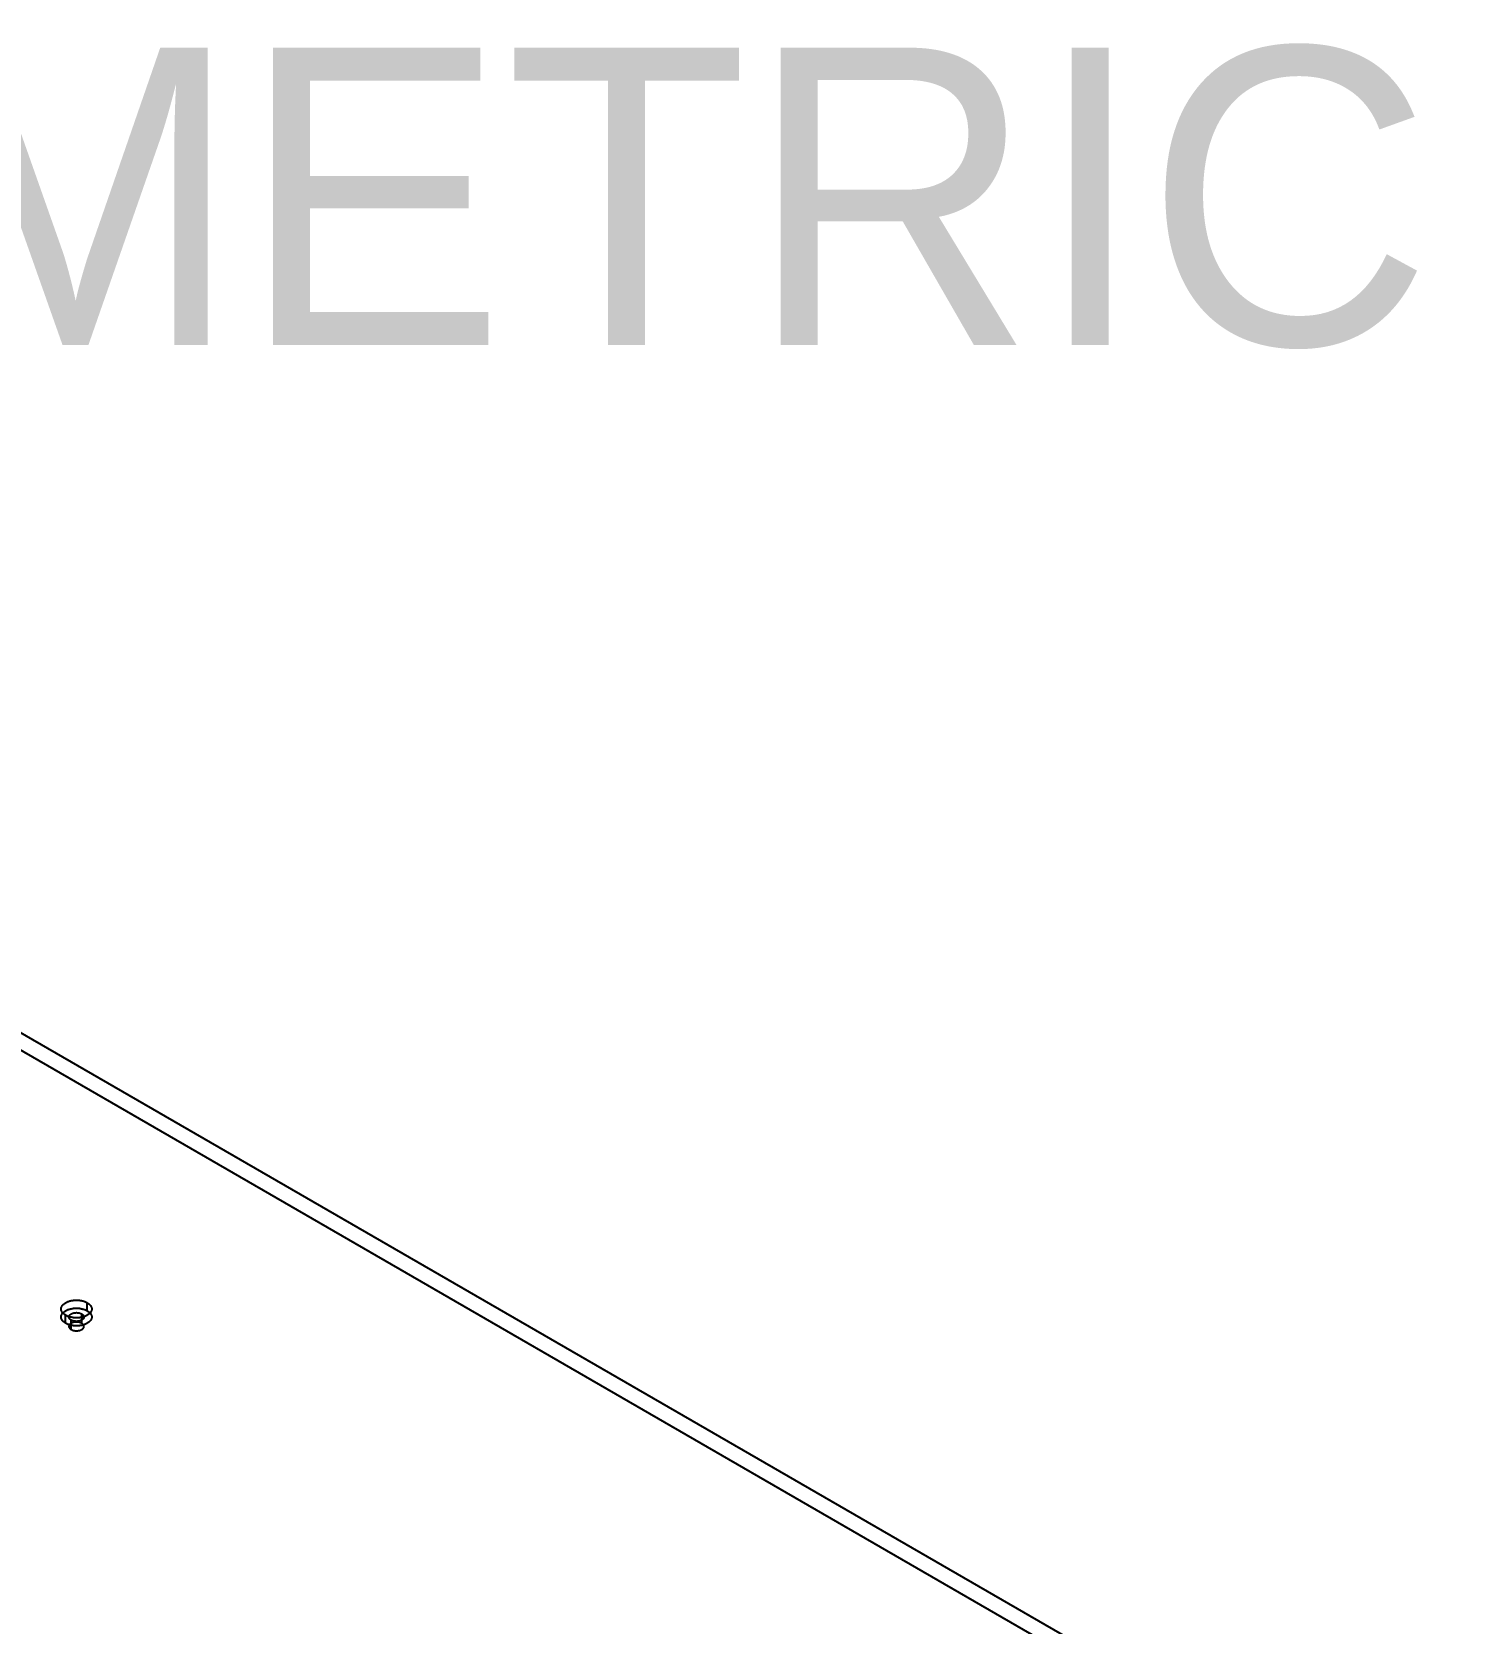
# Model space of a CAD drawing. Header units: inches. Extents: x 3 to 201, y 3 to 129.
# Drawn here: x 61.31 to 68.53, y 21.38 to 29.41 of the extents above; entities that cross this region are included whole.
import ezdxf

# ---------------------------------------------------------------- set-up
doc = ezdxf.new("R2010")
doc.units = ezdxf.units.IN
doc.header["$MEASUREMENT"] = 0

msp = doc.modelspace()

# ---------------------------------------------------------------- linework, layer by layer
at = {"layer": 'OUTLINE'}
for p, q in [((58.1268, 26.1667), (76.386, 15.6244)), ((58.1268, 26.0787), (76.386, 15.5364)), ((61.4575, 22.9678), (61.4576, 22.9699)), ((61.4576, 22.9699), (61.4579, 22.9721)), ((61.4579, 22.9721), (61.4584, 22.9743)), ((61.4584, 22.9743), (61.459, 22.9765)), ((61.459, 22.9765), (61.4598, 22.9786)), ((61.4598, 22.9786), (61.4609, 22.9807)), ((61.4609, 22.9807), (61.462, 22.9828)), ((61.462, 22.9828), (61.4634, 22.9849)), ((61.4634, 22.9849), (61.465, 22.9869)), ((61.465, 22.9869), (61.4667, 22.9888)), ((61.4667, 22.9888), (61.4685, 22.9907)), ((61.4685, 22.9907), (61.4706, 22.9926)), ((61.4706, 22.9926), (61.4728, 22.9944)), ((61.4728, 22.9944), (61.4751, 22.9961)), ((61.4751, 22.9961), (61.4776, 22.9978)), ((61.4776, 22.9978), (61.4802, 22.9994)), ((61.4802, 22.9994), (61.4829, 23.0009)), ((61.4829, 23.0009), (61.4858, 23.0023)), ((61.4858, 23.0023), (61.4888, 23.0037)), ((61.4888, 23.0037), (61.4919, 23.0049)), ((61.4919, 23.0049), (61.4951, 23.0061)), ((61.4951, 23.0061), (61.4984, 23.0072)), ((61.4984, 23.0072), (61.5018, 23.0082)), ((61.5018, 23.0082), (61.5053, 23.009)), ((61.5018, 22.9677), (61.5053, 22.9686)), ((61.5053, 23.009), (61.5089, 23.0098)), ((61.5053, 22.9686), (61.5089, 22.9694)), ((61.5089, 23.0098), (61.5125, 23.0105)), ((61.5089, 22.9694), (61.5125, 22.9701)), ((61.5125, 23.0105), (61.5161, 23.0111)), ((61.5125, 22.9701), (61.5161, 22.9707)), ((61.5161, 23.0111), (61.5198, 23.0116)), ((61.5161, 22.9707), (61.5198, 22.9711)), ((61.5198, 23.0116), (61.5236, 23.012)), ((61.5198, 22.9711), (61.5236, 22.9715)), ((61.5236, 23.012), (61.5274, 23.0122)), ((61.5236, 22.9715), (61.5274, 22.9718)), ((61.5274, 23.0122), (61.5311, 23.0124)), ((61.5274, 22.9718), (61.5311, 22.9719)), ((61.5311, 23.0124), (61.5349, 23.0124)), ((61.5311, 22.9719), (61.5349, 22.972)), ((61.5349, 23.0124), (61.5387, 23.0124)), ((61.5349, 22.972), (61.5387, 22.9719)), ((61.5387, 23.0124), (61.5425, 23.0122)), ((61.5387, 22.9719), (61.5425, 22.9718)), ((61.5425, 23.0122), (61.5463, 23.012)), ((61.5425, 22.9718), (61.5463, 22.9715)), ((61.5463, 23.012), (61.55, 23.0116)), ((61.5463, 22.9715), (61.55, 22.9711)), ((61.55, 23.0116), (61.5537, 23.0111)), ((61.55, 22.9711), (61.5537, 22.9707)), ((61.5537, 23.0111), (61.5574, 23.0105)), ((61.5537, 22.9707), (61.5574, 22.9701)), ((61.5574, 23.0105), (61.561, 23.0098)), ((61.5574, 22.9701), (61.561, 22.9694)), ((61.561, 23.0098), (61.5646, 23.009)), ((61.561, 22.9694), (61.5646, 22.9686)), ((61.5646, 23.009), (61.568, 23.0082)), ((61.5646, 22.9686), (61.568, 22.9677)), ((61.568, 23.0082), (61.5714, 23.0072)), ((61.5714, 23.0072), (61.5747, 23.0061)), ((61.5747, 23.0061), (61.5779, 23.0049)), ((61.5779, 23.0049), (61.5811, 23.0037)), ((61.5811, 23.0037), (61.5841, 23.0023)), ((61.5841, 23.0023), (61.5869, 23.0009)), ((61.5869, 23.0009), (61.5897, 22.9994)), ((61.5897, 22.9994), (61.5923, 22.9978)), ((61.5897, 22.9589), (61.5897, 22.9994)), ((61.5923, 22.9978), (61.5948, 22.9961)), ((61.5948, 22.9961), (61.5971, 22.9944)), ((61.5971, 22.9944), (61.5993, 22.9926)), ((61.5993, 22.9926), (61.6013, 22.9907)), ((61.6013, 22.9907), (61.6032, 22.9888)), ((61.6032, 22.9888), (61.6049, 22.9869)), ((61.6049, 22.9869), (61.6065, 22.9849)), ((61.6065, 22.9849), (61.6078, 22.9828)), ((61.6078, 22.9828), (61.609, 22.9807)), ((61.609, 22.9807), (61.61, 22.9786)), ((61.61, 22.9786), (61.6109, 22.9765)), ((61.6109, 22.9765), (61.6115, 22.9743)), ((61.6115, 22.9743), (61.612, 22.9721)), ((61.612, 22.9721), (61.6123, 22.9699)), ((61.6123, 22.9699), (61.6124, 22.9678)), ((61.4576, 22.9656), (61.4575, 22.9678)), ((61.4575, 22.9273), (61.4576, 22.9295)), ((61.4576, 22.9251), (61.4575, 22.9273)), ((61.4579, 22.9634), (61.4576, 22.9656)), ((61.4576, 22.9295), (61.4579, 22.9317)), ((61.4579, 22.9229), (61.4576, 22.9251)), ((61.4584, 22.9612), (61.4579, 22.9634)), ((61.4579, 22.9317), (61.4584, 22.9339)), ((61.4584, 22.9207), (61.4579, 22.9229)), ((61.459, 22.959), (61.4584, 22.9612)), ((61.4584, 22.9339), (61.459, 22.936)), ((61.459, 22.9186), (61.4584, 22.9207)), ((61.4598, 22.9569), (61.459, 22.959)), ((61.459, 22.936), (61.4598, 22.9382)), ((61.4598, 22.9164), (61.459, 22.9186)), ((61.4609, 22.9548), (61.4598, 22.9569)), ((61.4598, 22.9382), (61.4609, 22.9403)), ((61.4609, 22.9143), (61.4598, 22.9164)), ((61.462, 22.9527), (61.4609, 22.9548)), ((61.4609, 22.9403), (61.462, 22.9424)), ((61.462, 22.9122), (61.4609, 22.9143)), ((61.4634, 22.9506), (61.462, 22.9527)), ((61.462, 22.9424), (61.4634, 22.9444)), ((61.4634, 22.9102), (61.462, 22.9122)), ((61.465, 22.9486), (61.4634, 22.9506)), ((61.4634, 22.9444), (61.465, 22.9464)), ((61.465, 22.9082), (61.4634, 22.9102)), ((61.4667, 22.9467), (61.465, 22.9486)), ((61.465, 22.9464), (61.4667, 22.9484)), ((61.4667, 22.9062), (61.465, 22.9082)), ((61.4667, 22.9484), (61.4685, 22.9503)), ((61.4685, 22.9448), (61.4667, 22.9467)), ((61.4685, 22.9043), (61.4667, 22.9062)), ((61.4685, 22.9503), (61.4706, 22.9521)), ((61.4706, 22.9429), (61.4685, 22.9448)), ((61.4706, 22.9025), (61.4685, 22.9043)), ((61.4706, 22.9521), (61.4728, 22.9539)), ((61.4728, 22.9411), (61.4706, 22.9429)), ((61.4728, 22.9007), (61.4706, 22.9025)), ((61.4728, 22.9539), (61.4751, 22.9557)), ((61.4751, 22.9394), (61.4728, 22.9411)), ((61.4751, 22.8989), (61.4728, 22.9007)), ((61.4751, 22.9557), (61.4776, 22.9573)), ((61.4776, 22.9377), (61.4751, 22.9394)), ((61.4776, 22.8973), (61.4751, 22.8989)), ((61.4776, 22.9573), (61.4802, 22.9589)), ((61.4802, 22.9361), (61.4776, 22.9377)), ((61.4802, 22.8957), (61.4776, 22.8973)), ((61.4802, 22.9589), (61.4829, 22.9604)), ((61.4829, 22.9346), (61.4802, 22.9361)), ((61.4802, 22.8957), (61.4802, 22.9361)), ((61.4829, 22.8942), (61.4802, 22.8957)), ((61.4829, 22.9604), (61.4858, 22.9619)), ((61.4858, 22.9332), (61.4829, 22.9346)), ((61.4858, 22.8927), (61.4829, 22.8942)), ((61.4858, 22.9619), (61.4888, 22.9632)), ((61.4888, 22.9319), (61.4858, 22.9332)), ((61.4888, 22.8914), (61.4858, 22.8927)), ((61.4888, 22.9632), (61.4919, 22.9645)), ((61.4919, 22.9306), (61.4888, 22.9319)), ((61.4919, 22.8901), (61.4888, 22.8914)), ((61.4919, 22.9645), (61.4951, 22.9656)), ((61.4951, 22.9294), (61.4919, 22.9306)), ((61.4951, 22.889), (61.4919, 22.8901)), ((61.4951, 22.9656), (61.4984, 22.9667)), ((61.4984, 22.9283), (61.4951, 22.9294)), ((61.4984, 22.8879), (61.4951, 22.889)), ((61.4968, 22.9273), (61.4969, 22.9284)), ((61.4969, 22.9262), (61.4968, 22.9273)), ((61.4969, 22.9284), (61.497, 22.9295)), ((61.497, 22.9251), (61.4969, 22.9262)), ((61.497, 22.9295), (61.4972, 22.9305)), ((61.4972, 22.9241), (61.497, 22.9251)), ((61.4972, 22.9305), (61.4975, 22.9316)), ((61.4975, 22.923), (61.4972, 22.9241)), ((61.4975, 22.9316), (61.498, 22.9326)), ((61.498, 22.922), (61.4975, 22.923)), ((61.498, 22.9326), (61.4985, 22.9337)), ((61.4985, 22.9209), (61.498, 22.922)), ((61.4984, 22.9667), (61.5018, 22.9677)), ((61.5018, 22.9273), (61.4984, 22.9283)), ((61.4985, 22.9337), (61.499, 22.9347)), ((61.499, 22.9199), (61.4985, 22.9209)), ((61.499, 22.9347), (61.4997, 22.9357)), ((61.4997, 22.9189), (61.499, 22.9199)), ((61.4997, 22.9357), (61.5005, 22.9367)), ((61.5005, 22.9179), (61.4997, 22.9189)), ((61.5005, 22.8892), (61.4997, 22.8882)), ((61.5005, 22.9367), (61.5013, 22.9377)), ((61.5013, 22.9169), (61.5005, 22.9179)), ((61.5013, 22.8902), (61.5005, 22.8892)), ((61.5013, 22.9377), (61.5022, 22.9386)), ((61.5022, 22.916), (61.5013, 22.9169)), ((61.5022, 22.8911), (61.5013, 22.8902)), ((61.5053, 22.9265), (61.5018, 22.9273)), ((61.5022, 22.9386), (61.5032, 22.9395)), ((61.5032, 22.9151), (61.5022, 22.916)), ((61.5032, 22.892), (61.5022, 22.8911)), ((61.5032, 22.9395), (61.5043, 22.9404)), ((61.5043, 22.9142), (61.5032, 22.9151)), ((61.5043, 22.8929), (61.5032, 22.892)), ((61.5043, 22.9404), (61.5055, 22.9413)), ((61.5055, 22.9133), (61.5043, 22.9142)), ((61.5055, 22.8938), (61.5043, 22.8929)), ((61.5089, 22.9257), (61.5053, 22.9265)), ((61.5055, 22.9413), (61.5067, 22.9421)), ((61.5067, 22.9125), (61.5055, 22.9133)), ((61.5067, 22.8946), (61.5055, 22.8938)), ((61.5067, 22.9421), (61.508, 22.9429)), ((61.508, 22.9117), (61.5067, 22.9125)), ((61.508, 22.8954), (61.5067, 22.8946)), ((61.508, 22.9429), (61.5093, 22.9436)), ((61.508, 22.8642), (61.508, 22.9117)), ((61.5093, 22.911), (61.508, 22.9117)), ((61.5093, 22.8961), (61.508, 22.8954)), ((61.5125, 22.925), (61.5089, 22.9257)), ((61.5093, 22.9436), (61.5108, 22.9443)), ((61.5108, 22.9103), (61.5093, 22.911)), ((61.5108, 22.8968), (61.5093, 22.8961)), ((61.5108, 22.9443), (61.5122, 22.945)), ((61.5122, 22.9096), (61.5108, 22.9103)), ((61.5122, 22.8975), (61.5108, 22.8968)), ((61.5122, 22.945), (61.5138, 22.9456)), ((61.5138, 22.909), (61.5122, 22.9096)), ((61.5138, 22.8981), (61.5122, 22.8975)), ((61.5161, 22.9244), (61.5125, 22.925)), ((61.5138, 22.9456), (61.5153, 22.9462)), ((61.5153, 22.9084), (61.5138, 22.909)), ((61.5153, 22.8987), (61.5138, 22.8981)), ((61.5153, 22.9462), (61.517, 22.9467)), ((61.517, 22.9079), (61.5153, 22.9084)), ((61.517, 22.8992), (61.5153, 22.8987)), ((61.5198, 22.9239), (61.5161, 22.9244)), ((61.517, 22.9467), (61.5186, 22.9472)), ((61.5186, 22.9074), (61.517, 22.9079)), ((61.5186, 22.8997), (61.517, 22.8992)), ((61.5186, 22.9472), (61.5203, 22.9476)), ((61.5203, 22.907), (61.5186, 22.9074)), ((61.5203, 22.9001), (61.5186, 22.8997)), ((61.5236, 22.9235), (61.5198, 22.9239)), ((61.5203, 22.9476), (61.5221, 22.948)), ((61.5221, 22.9066), (61.5203, 22.907)), ((61.5221, 22.9005), (61.5203, 22.9001)), ((61.5221, 22.948), (61.5239, 22.9484)), ((61.5239, 22.9062), (61.5221, 22.9066)), ((61.5239, 22.9009), (61.5221, 22.9005)), ((61.5274, 22.9233), (61.5236, 22.9235)), ((61.5239, 22.9484), (61.5257, 22.9487)), ((61.5257, 22.9059), (61.5239, 22.9062)), ((61.5257, 22.9012), (61.5239, 22.9009)), ((61.5257, 22.9487), (61.5275, 22.9489)), ((61.5275, 22.9057), (61.5257, 22.9059)), ((61.5275, 22.9014), (61.5257, 22.9012)), ((61.5311, 22.9231), (61.5274, 22.9233)), ((61.5275, 22.9489), (61.5293, 22.9491)), ((61.5293, 22.9055), (61.5275, 22.9057)), ((61.5293, 22.9016), (61.5275, 22.9014)), ((61.5293, 22.9491), (61.5312, 22.9492)), ((61.5312, 22.9054), (61.5293, 22.9055)), ((61.5312, 22.9017), (61.5293, 22.9016)), ((61.5349, 22.9231), (61.5311, 22.9231)), ((61.5312, 22.9492), (61.5331, 22.9493)), ((61.5331, 22.9053), (61.5312, 22.9054)), ((61.5331, 22.9018), (61.5312, 22.9017)), ((61.5331, 22.9493), (61.5349, 22.9493)), ((61.5349, 22.9053), (61.5331, 22.9053)), ((61.5349, 22.9018), (61.5331, 22.9018)), ((61.5349, 22.9493), (61.5368, 22.9493)), ((61.5387, 22.9231), (61.5349, 22.9231)), ((61.5368, 22.9053), (61.5349, 22.9053)), ((61.5368, 22.9018), (61.5349, 22.9018)), ((61.5368, 22.9493), (61.5387, 22.9492)), ((61.5387, 22.9054), (61.5368, 22.9053)), ((61.5387, 22.9017), (61.5368, 22.9018)), ((61.5387, 22.9492), (61.5405, 22.9491)), ((61.5425, 22.9233), (61.5387, 22.9231)), ((61.5405, 22.9055), (61.5387, 22.9054)), ((61.5405, 22.9016), (61.5387, 22.9017)), ((61.5405, 22.9491), (61.5424, 22.9489)), ((61.5424, 22.9057), (61.5405, 22.9055)), ((61.5424, 22.9014), (61.5405, 22.9016)), ((61.5424, 22.9489), (61.5442, 22.9487)), ((61.5442, 22.9059), (61.5424, 22.9057)), ((61.5442, 22.9012), (61.5424, 22.9014)), ((61.5463, 22.9235), (61.5425, 22.9233)), ((61.5442, 22.9487), (61.546, 22.9484)), ((61.546, 22.9062), (61.5442, 22.9059)), ((61.546, 22.9009), (61.5442, 22.9012)), ((61.546, 22.9484), (61.5478, 22.948)), ((61.5478, 22.9066), (61.546, 22.9062)), ((61.5478, 22.9005), (61.546, 22.9009)), ((61.55, 22.9239), (61.5463, 22.9235)), ((61.5478, 22.948), (61.5495, 22.9476)), ((61.5495, 22.907), (61.5478, 22.9066)), ((61.5495, 22.9001), (61.5478, 22.9005)), ((61.5495, 22.9476), (61.5512, 22.9472)), ((61.5512, 22.9074), (61.5495, 22.907)), ((61.5512, 22.8997), (61.5495, 22.9001)), ((61.5537, 22.9244), (61.55, 22.9239)), ((61.5512, 22.9472), (61.5529, 22.9467)), ((61.5529, 22.9079), (61.5512, 22.9074)), ((61.5529, 22.8992), (61.5512, 22.8997)), ((61.5529, 22.9467), (61.5545, 22.9462)), ((61.5545, 22.9084), (61.5529, 22.9079)), ((61.5545, 22.8987), (61.5529, 22.8992)), ((61.5574, 22.925), (61.5537, 22.9244)), ((61.5545, 22.9462), (61.5561, 22.9456)), ((61.5561, 22.909), (61.5545, 22.9084)), ((61.5561, 22.8981), (61.5545, 22.8987)), ((61.5561, 22.9456), (61.5577, 22.945)), ((61.5577, 22.9096), (61.5561, 22.909)), ((61.5577, 22.8975), (61.5561, 22.8981)), ((61.561, 22.9257), (61.5574, 22.925)), ((61.5577, 22.945), (61.5591, 22.9443)), ((61.5591, 22.9103), (61.5577, 22.9096)), ((61.5591, 22.8968), (61.5577, 22.8975)), ((61.5591, 22.9443), (61.5605, 22.9436)), ((61.5605, 22.911), (61.5591, 22.9103)), ((61.5605, 22.8961), (61.5591, 22.8968)), ((61.5605, 22.9436), (61.5619, 22.9429)), ((61.5619, 22.9117), (61.5605, 22.911)), ((61.5619, 22.8954), (61.5605, 22.8961)), ((61.5646, 22.9265), (61.561, 22.9257)), ((61.5619, 22.9429), (61.5632, 22.9421)), ((61.5619, 22.8954), (61.5619, 22.9429)), ((61.5632, 22.9125), (61.5619, 22.9117)), ((61.5632, 22.8946), (61.5619, 22.8954)), ((61.5632, 22.9421), (61.5644, 22.9413)), ((61.5644, 22.9133), (61.5632, 22.9125)), ((61.5644, 22.8938), (61.5632, 22.8946)), ((61.5644, 22.9413), (61.5656, 22.9404)), ((61.5656, 22.9142), (61.5644, 22.9133)), ((61.5656, 22.8929), (61.5644, 22.8938)), ((61.568, 22.9273), (61.5646, 22.9265)), ((61.5656, 22.9404), (61.5666, 22.9395)), ((61.5666, 22.9151), (61.5656, 22.9142)), ((61.5666, 22.892), (61.5656, 22.8929)), ((61.5666, 22.9395), (61.5676, 22.9386)), ((61.5676, 22.916), (61.5666, 22.9151)), ((61.5676, 22.8911), (61.5666, 22.892)), ((61.5676, 22.9386), (61.5686, 22.9377)), ((61.5686, 22.9169), (61.5676, 22.916)), ((61.5686, 22.8902), (61.5676, 22.8911)), ((61.568, 22.9677), (61.5714, 22.9667)), ((61.5714, 22.9283), (61.568, 22.9273)), ((61.5686, 22.9377), (61.5694, 22.9367)), ((61.5694, 22.9179), (61.5686, 22.9169)), ((61.5694, 22.8892), (61.5686, 22.8902)), ((61.5694, 22.9367), (61.5702, 22.9357)), ((61.5702, 22.9189), (61.5694, 22.9179)), ((61.5702, 22.8882), (61.5694, 22.8892)), ((61.5702, 22.9357), (61.5708, 22.9347)), ((61.5708, 22.9199), (61.5702, 22.9189)), ((61.5708, 22.9347), (61.5714, 22.9337)), ((61.5714, 22.9209), (61.5708, 22.9199)), ((61.5714, 22.9667), (61.5747, 22.9656)), ((61.5714, 22.9337), (61.5719, 22.9326)), ((61.5747, 22.9294), (61.5714, 22.9283)), ((61.5719, 22.922), (61.5714, 22.9209)), ((61.5747, 22.889), (61.5714, 22.8879)), ((61.5719, 22.9326), (61.5723, 22.9316)), ((61.5723, 22.923), (61.5719, 22.922)), ((61.5723, 22.9316), (61.5727, 22.9305)), ((61.5727, 22.9241), (61.5723, 22.923)), ((61.5727, 22.9305), (61.5729, 22.9295)), ((61.5729, 22.9251), (61.5727, 22.9241)), ((61.5729, 22.9295), (61.573, 22.9284)), ((61.573, 22.9262), (61.5729, 22.9251)), ((61.573, 22.9284), (61.5731, 22.9273)), ((61.5731, 22.9273), (61.573, 22.9262)), ((61.5747, 22.9656), (61.5779, 22.9645)), ((61.5779, 22.9306), (61.5747, 22.9294)), ((61.5779, 22.8901), (61.5747, 22.889)), ((61.5779, 22.9645), (61.5811, 22.9632)), ((61.5811, 22.9319), (61.5779, 22.9306)), ((61.5811, 22.8914), (61.5779, 22.8901)), ((61.5811, 22.9632), (61.5841, 22.9619)), ((61.5841, 22.9332), (61.5811, 22.9319)), ((61.5841, 22.8927), (61.5811, 22.8914)), ((61.5841, 22.9619), (61.5869, 22.9604)), ((61.5869, 22.9346), (61.5841, 22.9332)), ((61.5869, 22.8942), (61.5841, 22.8927)), ((61.5869, 22.9604), (61.5897, 22.9589)), ((61.5897, 22.9361), (61.5869, 22.9346)), ((61.5897, 22.8957), (61.5869, 22.8942)), ((61.5897, 22.9589), (61.5923, 22.9573)), ((61.5923, 22.9377), (61.5897, 22.9361)), ((61.5923, 22.8973), (61.5897, 22.8957)), ((61.5923, 22.9573), (61.5948, 22.9557)), ((61.5948, 22.9394), (61.5923, 22.9377)), ((61.5948, 22.8989), (61.5923, 22.8973)), ((61.5948, 22.9557), (61.5971, 22.9539)), ((61.5971, 22.9411), (61.5948, 22.9394)), ((61.5971, 22.9007), (61.5948, 22.8989)), ((61.5971, 22.9539), (61.5993, 22.9521)), ((61.5993, 22.9429), (61.5971, 22.9411)), ((61.5993, 22.9025), (61.5971, 22.9007)), ((61.5993, 22.9521), (61.6013, 22.9503)), ((61.6013, 22.9448), (61.5993, 22.9429)), ((61.6013, 22.9043), (61.5993, 22.9025)), ((61.6013, 22.9503), (61.6032, 22.9484)), ((61.6032, 22.9467), (61.6013, 22.9448)), ((61.6032, 22.9062), (61.6013, 22.9043)), ((61.6049, 22.9486), (61.6032, 22.9467)), ((61.6032, 22.9484), (61.6049, 22.9464)), ((61.6049, 22.9082), (61.6032, 22.9062)), ((61.6065, 22.9506), (61.6049, 22.9486)), ((61.6049, 22.9464), (61.6065, 22.9444)), ((61.6065, 22.9102), (61.6049, 22.9082)), ((61.6078, 22.9527), (61.6065, 22.9506)), ((61.6065, 22.9444), (61.6078, 22.9424)), ((61.6078, 22.9122), (61.6065, 22.9102)), ((61.609, 22.9548), (61.6078, 22.9527)), ((61.6078, 22.9424), (61.609, 22.9403)), ((61.609, 22.9143), (61.6078, 22.9122)), ((61.61, 22.9569), (61.609, 22.9548)), ((61.609, 22.9403), (61.61, 22.9382)), ((61.61, 22.9164), (61.609, 22.9143)), ((61.6109, 22.959), (61.61, 22.9569)), ((61.61, 22.9382), (61.6109, 22.936)), ((61.6109, 22.9186), (61.61, 22.9164)), ((61.6115, 22.9612), (61.6109, 22.959)), ((61.6109, 22.936), (61.6115, 22.9339)), ((61.6115, 22.9207), (61.6109, 22.9186)), ((61.612, 22.9634), (61.6115, 22.9612)), ((61.6115, 22.9339), (61.612, 22.9317)), ((61.612, 22.9229), (61.6115, 22.9207)), ((61.6123, 22.9656), (61.612, 22.9634)), ((61.612, 22.9317), (61.6123, 22.9295)), ((61.6123, 22.9251), (61.612, 22.9229)), ((61.6124, 22.9678), (61.6123, 22.9656)), ((61.6123, 22.9295), (61.6124, 22.9273)), ((61.6124, 22.9273), (61.6123, 22.9251)), ((61.4969, 22.8809), (61.4968, 22.8798)), ((61.4968, 22.8798), (61.4969, 22.8787)), ((61.497, 22.882), (61.4969, 22.8809)), ((61.4969, 22.8787), (61.497, 22.8777)), ((61.4972, 22.883), (61.497, 22.882)), ((61.497, 22.8777), (61.4972, 22.8766)), ((61.4975, 22.8841), (61.4972, 22.883)), ((61.4972, 22.8766), (61.4975, 22.8755)), ((61.498, 22.8852), (61.4975, 22.8841)), ((61.4975, 22.8755), (61.498, 22.8745)), ((61.4985, 22.8862), (61.498, 22.8852)), ((61.498, 22.8745), (61.4985, 22.8734)), ((61.5018, 22.8869), (61.4984, 22.8879)), ((61.499, 22.8872), (61.4985, 22.8862)), ((61.4985, 22.8734), (61.499, 22.8724)), ((61.4997, 22.8882), (61.499, 22.8872)), ((61.499, 22.8724), (61.4997, 22.8714)), ((61.4997, 22.8714), (61.5005, 22.8704)), ((61.5005, 22.8704), (61.5013, 22.8694)), ((61.5013, 22.8694), (61.5022, 22.8685)), ((61.5053, 22.886), (61.5018, 22.8869)), ((61.5022, 22.8685), (61.5032, 22.8676)), ((61.5032, 22.8676), (61.5043, 22.8667)), ((61.5043, 22.8667), (61.5055, 22.8658)), ((61.5089, 22.8852), (61.5053, 22.886)), ((61.5055, 22.8658), (61.5067, 22.865)), ((61.5067, 22.865), (61.508, 22.8642)), ((61.508, 22.8642), (61.5093, 22.8635)), ((61.5125, 22.8845), (61.5089, 22.8852)), ((61.5093, 22.8635), (61.5108, 22.8628)), ((61.5108, 22.8628), (61.5122, 22.8621)), ((61.5122, 22.8621), (61.5138, 22.8615)), ((61.5161, 22.8839), (61.5125, 22.8845)), ((61.5138, 22.8615), (61.5153, 22.8609)), ((61.5153, 22.8609), (61.517, 22.8604)), ((61.5198, 22.8835), (61.5161, 22.8839)), ((61.517, 22.8604), (61.5186, 22.8599)), ((61.5186, 22.8599), (61.5203, 22.8595)), ((61.5236, 22.8831), (61.5198, 22.8835)), ((61.5203, 22.8595), (61.5221, 22.8591)), ((61.5221, 22.8591), (61.5239, 22.8587)), ((61.5274, 22.8828), (61.5236, 22.8831)), ((61.5239, 22.8587), (61.5257, 22.8585)), ((61.5257, 22.8585), (61.5275, 22.8582)), ((61.5311, 22.8827), (61.5274, 22.8828)), ((61.5275, 22.8582), (61.5293, 22.858)), ((61.5293, 22.858), (61.5312, 22.8579)), ((61.5349, 22.8826), (61.5311, 22.8827)), ((61.5312, 22.8579), (61.5331, 22.8578)), ((61.5331, 22.8578), (61.5349, 22.8578)), ((61.5387, 22.8827), (61.5349, 22.8826)), ((61.5349, 22.8578), (61.5368, 22.8578)), ((61.5368, 22.8578), (61.5387, 22.8579)), ((61.5425, 22.8828), (61.5387, 22.8827)), ((61.5387, 22.8579), (61.5405, 22.858)), ((61.5405, 22.858), (61.5424, 22.8582)), ((61.5424, 22.8582), (61.5442, 22.8585)), ((61.5463, 22.8831), (61.5425, 22.8828)), ((61.5442, 22.8585), (61.546, 22.8587)), ((61.546, 22.8587), (61.5478, 22.8591)), ((61.55, 22.8835), (61.5463, 22.8831)), ((61.5478, 22.8591), (61.5495, 22.8595)), ((61.5495, 22.8595), (61.5512, 22.8599)), ((61.5537, 22.8839), (61.55, 22.8835)), ((61.5512, 22.8599), (61.5529, 22.8604)), ((61.5529, 22.8604), (61.5545, 22.8609)), ((61.5574, 22.8845), (61.5537, 22.8839)), ((61.5545, 22.8609), (61.5561, 22.8615)), ((61.5561, 22.8615), (61.5577, 22.8621)), ((61.561, 22.8852), (61.5574, 22.8845)), ((61.5577, 22.8621), (61.5591, 22.8628)), ((61.5591, 22.8628), (61.5605, 22.8635)), ((61.5605, 22.8635), (61.5619, 22.8642)), ((61.5646, 22.886), (61.561, 22.8852)), ((61.5619, 22.8642), (61.5632, 22.865)), ((61.5632, 22.865), (61.5644, 22.8658)), ((61.5644, 22.8658), (61.5656, 22.8667)), ((61.568, 22.8869), (61.5646, 22.886)), ((61.5656, 22.8667), (61.5666, 22.8676)), ((61.5666, 22.8676), (61.5676, 22.8685)), ((61.5676, 22.8685), (61.5686, 22.8694)), ((61.5714, 22.8879), (61.568, 22.8869)), ((61.5686, 22.8694), (61.5694, 22.8704)), ((61.5694, 22.8704), (61.5702, 22.8714)), ((61.5708, 22.8872), (61.5702, 22.8882)), ((61.5702, 22.8714), (61.5708, 22.8724)), ((61.5714, 22.8862), (61.5708, 22.8872)), ((61.5708, 22.8724), (61.5714, 22.8734)), ((61.5719, 22.8852), (61.5714, 22.8862)), ((61.5714, 22.8734), (61.5719, 22.8745)), ((61.5723, 22.8841), (61.5719, 22.8852)), ((61.5719, 22.8745), (61.5723, 22.8755)), ((61.5727, 22.883), (61.5723, 22.8841)), ((61.5723, 22.8755), (61.5727, 22.8766)), ((61.5729, 22.882), (61.5727, 22.883)), ((61.5727, 22.8766), (61.5729, 22.8777)), ((61.573, 22.8809), (61.5729, 22.882)), ((61.5729, 22.8777), (61.573, 22.8787)), ((61.5731, 22.8798), (61.573, 22.8809)), ((61.573, 22.8787), (61.5731, 22.8798))]:
    msp.add_line(p, q, dxfattribs=at)

# ---------------------------------------------------------------- texts
at = {"layer": 'ANNOTATION'}
msp.add_text('05 / ISOMETRIC', height=1.5, dxfattribs=at).set_placement((53.3333, 27.8333))

doc.saveas('drawing.dxf')
